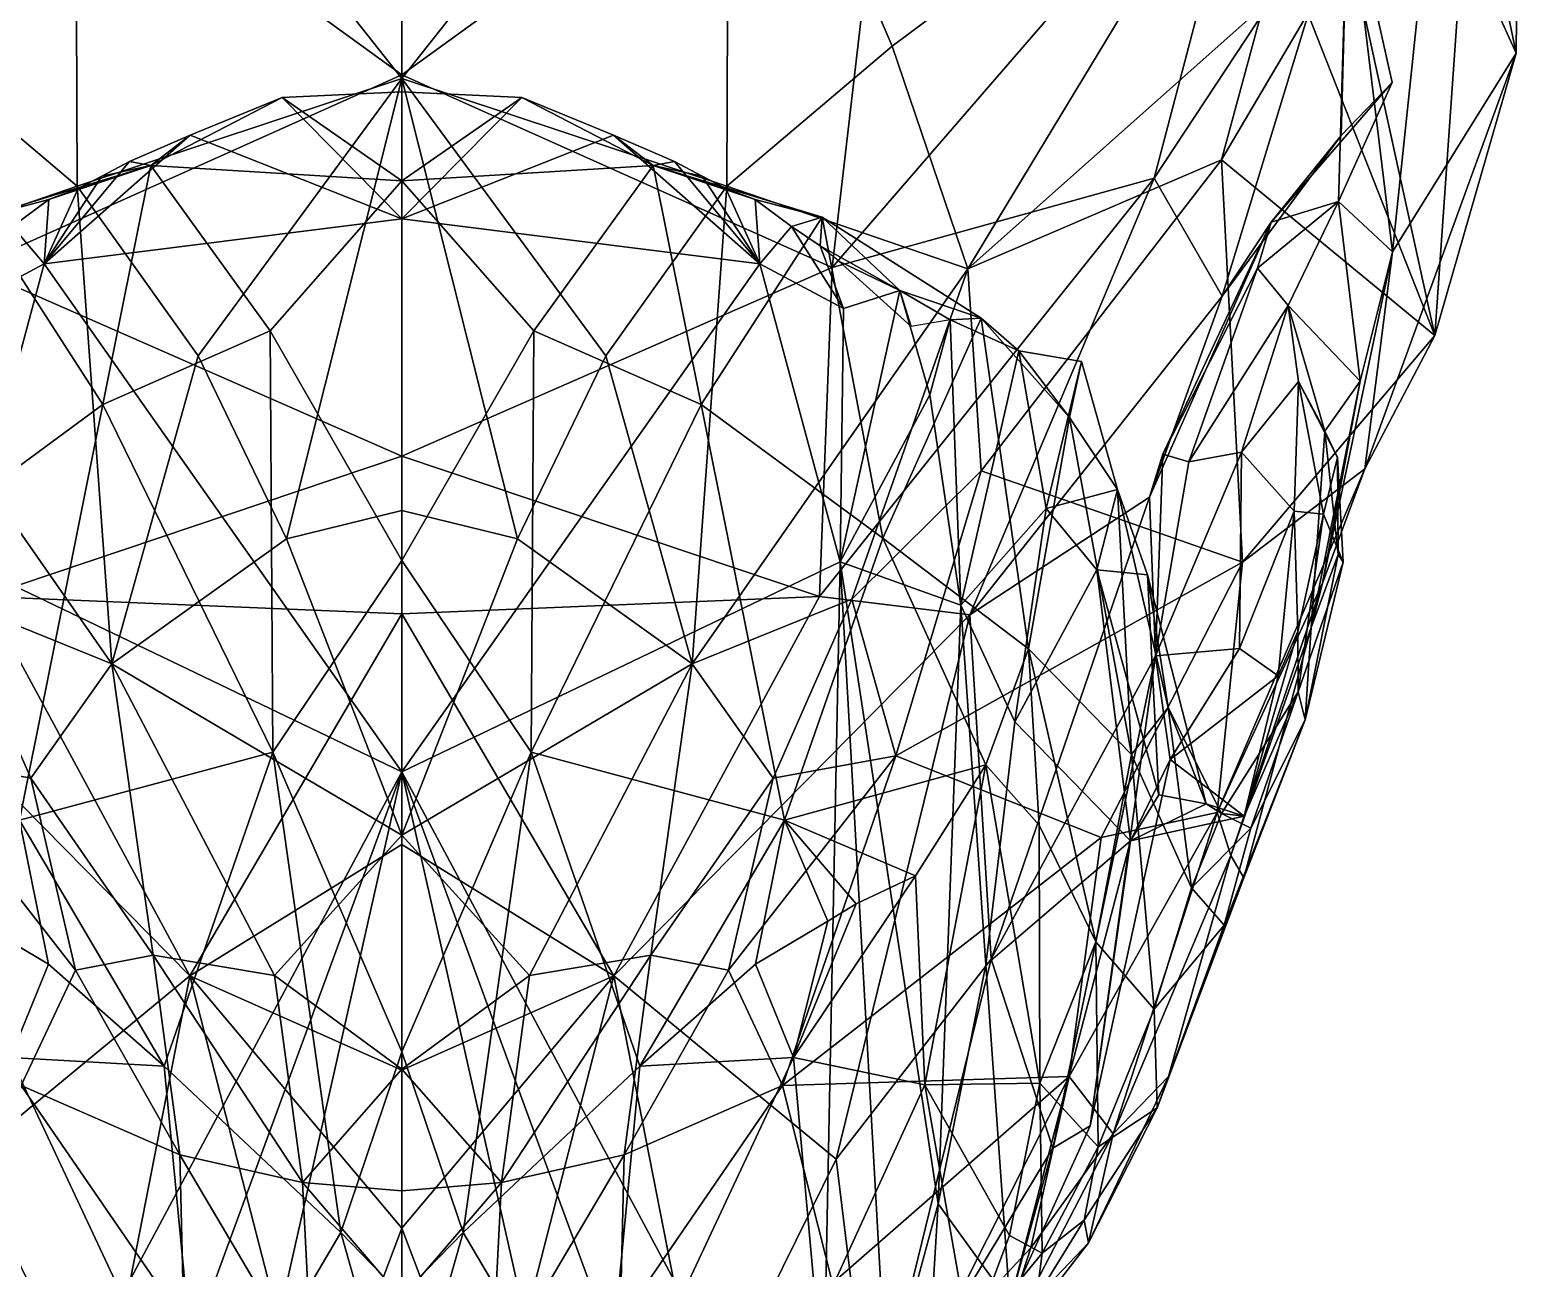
# Model space of a CAD drawing. Extents: x -0.15 to 0.15, y -0.47 to 0.85.
# Drawn here: x -0.0189 to 0.057, y -0.436 to -0.373 of the extents above; entities that cross this region are included whole.
import ezdxf

# ---------------------------------------------------------------- set-up
doc = ezdxf.new("R2010")
doc.units = 0
doc.layers.add('TUNA$LWO', color=1, linetype='CONTINUOUS')

msp = doc.modelspace()

# ---------------------------------------------------------------- linework, layer by layer
at = {"layer": 'TUNA$LWO'}
for points in [[(0, -0.375449, 0.075311), (0, -0.340811, 0.092259), (-0.016628, -0.354415, 0.077575)], [(0, -0.340811, 0.092259), (0, -0.375449, 0.075311), (0.016628, -0.354415, 0.077575)], [(0.053228, -0.357478, -0.040458), (0.056959, -0.346351, -0.039795), (0.056703, -0.374174, -0.010234)], [(0.056959, -0.346351, -0.039795), (0.053984, -0.368198, -0.005741), (0.056703, -0.374174, -0.010234)], [(-0.016628, -0.354415, 0.077575), (-0.044455, -0.359256, 0.043089), (-0.024949, -0.373814, 0.061562)], [(-0.016628, -0.354415, 0.077575), (-0.024949, -0.373814, 0.061562), (-0.016529, -0.380937, 0.064879)], [(0, -0.375449, 0.075311), (-0.016628, -0.354415, 0.077575), (-0.016529, -0.380937, 0.064879)], [(0.016628, -0.354415, 0.077575), (0, -0.375449, 0.075311), (0.016529, -0.380937, 0.064879)], [(0.024949, -0.373814, 0.061562), (0.016628, -0.354415, 0.077575), (0.016529, -0.380937, 0.064879)], [(0.044455, -0.359256, 0.043089), (0.016628, -0.354415, 0.077575), (0.024949, -0.373814, 0.061562)], [(0, -0.375266, -0.081524), (-0.021886, -0.385081, -0.072379), (-0.025143, -0.357048, -0.079413)], [(0, -0.375266, -0.081524), (-0.025143, -0.357048, -0.079413), (0, -0.36249, -0.085646)], [(0.021886, -0.385081, -0.072379), (0, -0.375266, -0.081524), (0.025143, -0.357048, -0.079413)], [(0.025143, -0.357048, -0.079413), (0, -0.375266, -0.081524), (0, -0.36249, -0.085646)], [(0.043714, -0.359838, -0.060673), (0.021886, -0.385081, -0.072379), (0.025143, -0.357048, -0.079413)], [(0.050405, -0.384286, -0.009697), (0.04814, -0.365556, -0.043513), (0.053228, -0.357478, -0.040458)], [(0.053228, -0.357478, -0.040458), (0.056703, -0.374174, -0.010234), (0.050405, -0.384286, -0.009697)], [(0.028802, -0.385146, 0.046405), (0.044455, -0.359256, 0.043089), (0.024949, -0.373814, 0.061562)], [(0.043825, -0.371773, 0.032246), (0.044455, -0.359256, 0.043089), (0.028802, -0.385146, 0.046405)], [(0.021886, -0.385081, -0.072379), (0.043714, -0.359838, -0.060673), (0.038285, -0.380532, -0.062045)], [(0.043714, -0.359838, -0.060673), (0.04814, -0.365556, -0.043513), (0.038285, -0.380532, -0.062045)], [(0.04814, -0.365556, -0.043513), (0.041736, -0.386536, -0.052089), (0.038285, -0.380532, -0.062045)], [(0.047796, -0.378362, -0.045467), (0.041736, -0.386536, -0.052089), (0.04814, -0.365556, -0.043513)], [(0.047655, -0.381717, -0.028423), (0.04814, -0.365556, -0.043513), (0.050405, -0.384286, -0.009697)], [(0.050392, -0.37566, -0.039152), (0.04814, -0.365556, -0.043513), (0.047655, -0.381717, -0.028423)], [(0.050392, -0.37566, -0.039152), (0.047796, -0.378362, -0.045467), (0.04814, -0.365556, -0.043513)], [(0.053984, -0.368198, -0.005741), (0.048286, -0.369026, 0.006013), (0.052564, -0.388542, 0.005312)], [(0.053984, -0.368198, -0.005741), (0.052564, -0.388542, 0.005312), (0.056703, -0.374174, -0.010234)], [(0.046109, -0.372141, 0.018156), (0.052564, -0.388542, 0.005312), (0.048286, -0.369026, 0.006013)], [(0.028802, -0.385146, 0.046405), (0.041704, -0.379595, 0.022173), (0.043825, -0.371773, 0.032246)], [(0.041704, -0.379595, 0.022173), (0.046109, -0.372141, 0.018156), (0.043825, -0.371773, 0.032246)], [(0.046109, -0.372141, 0.018156), (0.041704, -0.379595, 0.022173), (0.052564, -0.388542, 0.005312)], [(-0.028802, -0.385146, 0.046405), (-0.016529, -0.380937, 0.064879), (-0.024949, -0.373814, 0.061562)], [(0.016529, -0.380937, 0.064879), (0.028802, -0.385146, 0.046405), (0.024949, -0.373814, 0.061562)], [(0.056703, -0.374174, -0.010234), (0.048999, -0.395321, 0.001148), (0.050405, -0.384286, -0.009697)], [(0.052564, -0.388542, 0.005312), (0.048999, -0.395321, 0.001148), (0.056703, -0.374174, -0.010234)], [(0, -0.375266, -0.081524), (0, -0.394676, -0.076906), (-0.021886, -0.385081, -0.072379)], [(0, -0.375449, 0.075311), (-0.016529, -0.380937, 0.064879), (-0.010376, -0.389568, 0.066589)], [(0, -0.375449, 0.075311), (-0.010376, -0.389568, 0.066589), (-0.005874, -0.398879, 0.063609)], [(0, -0.375449, 0.075311), (-0.005874, -0.398879, 0.063609), (0, -0.397438, 0.065694)], [(0, -0.394676, -0.076906), (0, -0.375266, -0.081524), (0.021886, -0.385081, -0.072379)], [(0.010376, -0.389568, 0.066589), (0, -0.375449, 0.075311), (0.005874, -0.398879, 0.063609)], [(0.016529, -0.380937, 0.064879), (0, -0.375449, 0.075311), (0.010376, -0.389568, 0.066589)], [(0.005874, -0.398879, 0.063609), (0, -0.375449, 0.075311), (0, -0.397438, 0.065694)], [(0.044241, -0.382768, -0.042275), (0.047796, -0.378362, -0.045467), (0.050392, -0.37566, -0.039152)], [(0.047655, -0.381717, -0.028423), (0.044241, -0.382768, -0.042275), (0.050392, -0.37566, -0.039152)], [(-0.010774, -0.378339, -0.045747), (-0.0061, -0.376415, -0.043972), (-0.012781, -0.379885, -0.039141)], [(-0.0061, -0.376415, -0.043972), (0, -0.380662, -0.033723), (-0.012781, -0.379885, -0.039141)], [(0, -0.382605, -0.04892), (-0.0061, -0.376415, -0.043972), (-0.010774, -0.378339, -0.045747)], [(-0.0061, -0.376415, -0.043972), (0, -0.376135, -0.043907), (0, -0.380662, -0.033723)], [(0, -0.382605, -0.04892), (0, -0.376135, -0.043907), (-0.0061, -0.376415, -0.043972)], [(0, -0.376135, -0.043907), (0.0061, -0.376415, -0.043972), (0, -0.380662, -0.033723)], [(0, -0.376135, -0.043907), (0, -0.382605, -0.04892), (0.0061, -0.376415, -0.043972)], [(0, -0.380662, -0.033723), (0.0061, -0.376415, -0.043972), (0.012781, -0.379885, -0.039141)], [(0.0061, -0.376415, -0.043972), (0, -0.382605, -0.04892), (0.010774, -0.378339, -0.045747)], [(0.0061, -0.376415, -0.043972), (0.010774, -0.378339, -0.045747), (0.012781, -0.379885, -0.039141)], [(0, -0.382605, -0.04892), (-0.010774, -0.378339, -0.045747), (-0.018215, -0.384886, -0.048319)], [(-0.010774, -0.378339, -0.045747), (-0.013864, -0.37968, -0.0454), (-0.018215, -0.384886, -0.048319)], [(-0.013864, -0.37968, -0.0454), (-0.010774, -0.378339, -0.045747), (-0.012781, -0.379885, -0.039141)], [(0.010774, -0.378339, -0.045747), (0, -0.382605, -0.04892), (0.018215, -0.384886, -0.048319)], [(0.010774, -0.378339, -0.045747), (0.013864, -0.37968, -0.0454), (0.012781, -0.379885, -0.039141)], [(0.013864, -0.37968, -0.0454), (0.010774, -0.378339, -0.045747), (0.018215, -0.384886, -0.048319)], [(0.041736, -0.386536, -0.052089), (0.047796, -0.378362, -0.045467), (0.044241, -0.382768, -0.042275)], [(-0.017975, -0.381617, -0.045101), (-0.012781, -0.379885, -0.039141), (-0.021377, -0.382511, -0.038241)], [(-0.012781, -0.379885, -0.039141), (-0.015224, -0.392055, -0.022489), (-0.021377, -0.382511, -0.038241)], [(-0.013864, -0.37968, -0.0454), (-0.015282, -0.380429, -0.045536), (-0.018215, -0.384886, -0.048319)], [(-0.017975, -0.381617, -0.045101), (-0.01648, -0.381053, -0.045665), (-0.012781, -0.379885, -0.039141)], [(-0.01648, -0.381053, -0.045665), (-0.015282, -0.380429, -0.045536), (-0.012781, -0.379885, -0.039141)], [(-0.015282, -0.380429, -0.045536), (-0.013864, -0.37968, -0.0454), (-0.012781, -0.379885, -0.039141)], [(-0.012781, -0.379885, -0.039141), (-0.006706, -0.388306, -0.023373), (-0.015224, -0.392055, -0.022489)], [(0, -0.380662, -0.033723), (-0.006706, -0.388306, -0.023373), (-0.012781, -0.379885, -0.039141)], [(0.006706, -0.388306, -0.023373), (0, -0.380662, -0.033723), (0.012781, -0.379885, -0.039141)], [(0.006706, -0.388306, -0.023373), (0.012781, -0.379885, -0.039141), (0.015224, -0.392055, -0.022489)], [(0.013864, -0.37968, -0.0454), (0.015282, -0.380429, -0.045536), (0.012781, -0.379885, -0.039141)], [(0.012781, -0.379885, -0.039141), (0.017975, -0.381617, -0.045101), (0.021377, -0.382511, -0.038241)], [(0.01648, -0.381053, -0.045665), (0.017975, -0.381617, -0.045101), (0.012781, -0.379885, -0.039141)], [(0.015282, -0.380429, -0.045536), (0.01648, -0.381053, -0.045665), (0.012781, -0.379885, -0.039141)], [(0.015224, -0.392055, -0.022489), (0.012781, -0.379885, -0.039141), (0.021377, -0.382511, -0.038241)], [(0.015282, -0.380429, -0.045536), (0.013864, -0.37968, -0.0454), (0.018215, -0.384886, -0.048319)], [(0.029472, -0.395427, 0.033714), (0.041704, -0.379595, 0.022173), (0.028802, -0.385146, 0.046405)], [(0.029472, -0.395427, 0.033714), (0.042778, -0.400083, 0.014396), (0.041704, -0.379595, 0.022173)], [(0.042778, -0.400083, 0.014396), (0.052564, -0.388542, 0.005312), (0.041704, -0.379595, 0.022173)], [(-0.028802, -0.385146, 0.046405), (-0.014762, -0.405247, 0.055237), (-0.016529, -0.380937, 0.064879)], [(-0.015282, -0.380429, -0.045536), (-0.01648, -0.381053, -0.045665), (-0.018215, -0.384886, -0.048319)], [(-0.016529, -0.380937, 0.064879), (-0.014762, -0.405247, 0.055237), (-0.010376, -0.389568, 0.066589)], [(0, -0.380662, -0.033723), (0, -0.399996, -0.020325), (-0.006706, -0.388306, -0.023373)], [(0, -0.399996, -0.020325), (0, -0.380662, -0.033723), (0.006706, -0.388306, -0.023373)], [(0.014762, -0.405247, 0.055237), (0.016529, -0.380937, 0.064879), (0.010376, -0.389568, 0.066589)], [(0.014762, -0.405247, 0.055237), (0.028802, -0.385146, 0.046405), (0.016529, -0.380937, 0.064879)], [(0.01648, -0.381053, -0.045665), (0.015282, -0.380429, -0.045536), (0.018215, -0.384886, -0.048319)], [(0.021248, -0.401829, -0.069056), (0.021886, -0.385081, -0.072379), (0.038285, -0.380532, -0.062045)], [(0.021248, -0.401829, -0.069056), (0.038285, -0.380532, -0.062045), (0.028892, -0.402754, -0.059151)], [(0.038285, -0.380532, -0.062045), (0.041736, -0.386536, -0.052089), (0.028892, -0.402754, -0.059151)], [(-0.019823, -0.382993, -0.046231), (-0.017975, -0.381617, -0.045101), (-0.021377, -0.382511, -0.038241)], [(-0.017975, -0.381617, -0.045101), (-0.019823, -0.382993, -0.046231), (-0.018215, -0.384886, -0.048319)], [(-0.01648, -0.381053, -0.045665), (-0.017975, -0.381617, -0.045101), (-0.018215, -0.384886, -0.048319)], [(0.017975, -0.381617, -0.045101), (0.01648, -0.381053, -0.045665), (0.018215, -0.384886, -0.048319)], [(0.019823, -0.382993, -0.046231), (0.017975, -0.381617, -0.045101), (0.018215, -0.384886, -0.048319)], [(0.017975, -0.381617, -0.045101), (0.019823, -0.382993, -0.046231), (0.021377, -0.382511, -0.038241)], [(0.043544, -0.385103, -0.035048), (0.044241, -0.382768, -0.042275), (0.047655, -0.381717, -0.028423)], [(0.047655, -0.381717, -0.028423), (0.045102, -0.387017, -0.028402), (0.043544, -0.385103, -0.035048)], [(0.048773, -0.390858, -0.012972), (0.045102, -0.387017, -0.028402), (0.047655, -0.381717, -0.028423)], [(0.050405, -0.384286, -0.009697), (0.048773, -0.390858, -0.012972), (0.047655, -0.381717, -0.028423)], [(-0.021377, -0.382511, -0.038241), (-0.015224, -0.392055, -0.022489), (-0.024471, -0.398845, -0.016802)], [(0.015224, -0.392055, -0.022489), (0.021377, -0.382511, -0.038241), (0.024471, -0.398845, -0.016802)], [(0.021377, -0.382511, -0.038241), (0.019823, -0.382993, -0.046231), (0.021287, -0.383971, -0.046783)], [(0.025333, -0.386248, -0.045229), (0.021377, -0.382511, -0.038241), (0.021287, -0.383971, -0.046783)], [(0.024471, -0.398845, -0.016802), (0.021377, -0.382511, -0.038241), (0.029475, -0.387663, -0.029723)], [(0.029475, -0.387663, -0.029723), (0.021377, -0.382511, -0.038241), (0.025333, -0.386248, -0.045229)], [(-0.018215, -0.384886, -0.048319), (-0.019823, -0.382993, -0.046231), (-0.022466, -0.38717, -0.047355)], [(-0.018215, -0.384886, -0.048319), (0, -0.410749, -0.047376), (0, -0.382605, -0.04892)], [(0, -0.410749, -0.047376), (0.018215, -0.384886, -0.048319), (0, -0.382605, -0.04892)], [(0.019823, -0.382993, -0.046231), (0.018215, -0.384886, -0.048319), (0.022466, -0.38717, -0.047355)], [(0.022466, -0.38717, -0.047355), (0.021287, -0.383971, -0.046783), (0.019823, -0.382993, -0.046231)], [(0.03873, -0.394584, -0.044111), (0.038037, -0.396765, -0.053912), (0.044241, -0.382768, -0.042275)], [(0.044241, -0.382768, -0.042275), (0.038037, -0.396765, -0.053912), (0.041736, -0.386536, -0.052089)], [(0.03873, -0.394584, -0.044111), (0.044241, -0.382768, -0.042275), (0.043544, -0.385103, -0.035048)], [(0.021287, -0.383971, -0.046783), (0.022466, -0.38717, -0.047355), (0.025333, -0.386248, -0.045229)], [(0.022236, -0.38475, -0.046673), (0.021287, -0.383971, -0.046783), (0.025333, -0.386248, -0.045229)], [(0.02592, -0.388083, -0.04733), (0.022236, -0.38475, -0.046673), (0.025333, -0.386248, -0.045229)], [(0.046846, -0.401147, -0.003487), (0.048773, -0.390858, -0.012972), (0.050405, -0.384286, -0.009697)], [(0.048999, -0.395321, 0.001148), (0.046846, -0.401147, -0.003487), (0.050405, -0.384286, -0.009697)], [(-0.028802, -0.385146, 0.046405), (-0.022889, -0.40195, 0.043552), (-0.014762, -0.405247, 0.055237)], [(-0.022295, -0.400057, -0.042152), (-0.018215, -0.384886, -0.048319), (-0.022466, -0.38717, -0.047355)], [(-0.018215, -0.384886, -0.048319), (-0.022295, -0.400057, -0.042152), (0, -0.410749, -0.047376)], [(0, -0.394676, -0.076906), (-0.021248, -0.401829, -0.069056), (-0.021886, -0.385081, -0.072379)], [(0.022295, -0.400057, -0.042152), (0.018215, -0.384886, -0.048319), (0, -0.410749, -0.047376)], [(0.021248, -0.401829, -0.069056), (0, -0.394676, -0.076906), (0.021886, -0.385081, -0.072379)], [(0.022889, -0.40195, 0.043552), (0.028802, -0.385146, 0.046405), (0.014762, -0.405247, 0.055237)], [(0.018215, -0.384886, -0.048319), (0.022295, -0.400057, -0.042152), (0.022466, -0.38717, -0.047355)], [(0.028802, -0.385146, 0.046405), (0.022889, -0.40195, 0.043552), (0.029472, -0.395427, 0.033714)], [(0.03873, -0.394584, -0.044111), (0.043544, -0.385103, -0.035048), (0.040054, -0.394963, -0.038769)], [(0.043544, -0.385103, -0.035048), (0.045102, -0.387017, -0.028402), (0.040054, -0.394963, -0.038769)], [(0.025333, -0.386248, -0.045229), (0.022466, -0.38717, -0.047355), (0.022295, -0.400057, -0.042152)], [(0.026859, -0.391552, -0.04153), (0.025333, -0.386248, -0.045229), (0.022295, -0.400057, -0.042152)], [(0.026859, -0.391552, -0.04153), (0.027898, -0.387735, -0.042088), (0.025333, -0.386248, -0.045229)], [(0.025333, -0.386248, -0.045229), (0.027898, -0.387735, -0.042088), (0.02592, -0.388083, -0.04733)], [(0.025333, -0.386248, -0.045229), (0.027898, -0.387735, -0.042088), (0.029475, -0.387663, -0.029723)], [(0.041736, -0.386536, -0.052089), (0.038037, -0.396765, -0.053912), (0.028892, -0.402754, -0.059151)], [(0.040054, -0.394963, -0.038769), (0.045102, -0.387017, -0.028402), (0.042725, -0.394479, -0.036689)], [(0.042725, -0.394479, -0.036689), (0.045102, -0.387017, -0.028402), (0.045619, -0.390875, -0.03179)], [(0.046974, -0.393408, -0.020937), (0.045102, -0.387017, -0.028402), (0.048773, -0.390858, -0.012972)], [(0.045619, -0.390875, -0.03179), (0.045102, -0.387017, -0.028402), (0.046974, -0.393408, -0.020937)], [(0.029475, -0.387663, -0.029723), (0.031885, -0.404487, -0.012223), (0.024471, -0.398845, -0.016802)], [(0.027898, -0.387735, -0.042088), (0.026859, -0.391552, -0.04153), (0.028444, -0.402271, -0.035239)], [(0.029475, -0.387663, -0.029723), (0.027898, -0.387735, -0.042088), (0.031387, -0.389326, -0.033248)], [(0.031387, -0.389326, -0.033248), (0.027898, -0.387735, -0.042088), (0.028444, -0.402271, -0.035239)], [(0.03397, -0.392718, -0.02527), (0.031885, -0.404487, -0.012223), (0.029475, -0.387663, -0.029723)], [(0.03397, -0.392718, -0.02527), (0.029475, -0.387663, -0.029723), (0.031387, -0.389326, -0.033248)], [(-0.00657, -0.40974, -0.003729), (-0.015224, -0.392055, -0.022489), (-0.006706, -0.388306, -0.023373)], [(0, -0.399996, -0.020325), (-0.00657, -0.40974, -0.003729), (-0.006706, -0.388306, -0.023373)], [(0.00657, -0.40974, -0.003729), (0, -0.399996, -0.020325), (0.006706, -0.388306, -0.023373)], [(0.015224, -0.392055, -0.022489), (0.00657, -0.40974, -0.003729), (0.006706, -0.388306, -0.023373)], [(0.042778, -0.400083, 0.014396), (0.048999, -0.395321, 0.001148), (0.052564, -0.388542, 0.005312)], [(0.032779, -0.397341, -0.032582), (0.031387, -0.389326, -0.033248), (0.028444, -0.402271, -0.035239)], [(0.034589, -0.389867, -0.031093), (0.031387, -0.389326, -0.033248), (0.032779, -0.397341, -0.032582)], [(0.031387, -0.389326, -0.033248), (0.034589, -0.389867, -0.031093), (0.03397, -0.392718, -0.02527)], [(-0.014762, -0.405247, 0.055237), (-0.005874, -0.398879, 0.063609), (-0.010376, -0.389568, 0.066589)], [(0.005874, -0.398879, 0.063609), (0.014762, -0.405247, 0.055237), (0.010376, -0.389568, 0.066589)], [(0.034589, -0.389867, -0.031093), (0.032779, -0.397341, -0.032582), (0.036416, -0.396375, -0.029166)], [(0.034589, -0.389867, -0.031093), (0.036416, -0.396375, -0.029166), (0.03397, -0.392718, -0.02527)], [(0.048773, -0.390858, -0.012972), (0.046273, -0.403395, -0.012582), (0.046974, -0.393408, -0.020937)], [(0.046273, -0.403395, -0.012582), (0.048773, -0.390858, -0.012972), (0.046846, -0.401147, -0.003487)], [(0.022295, -0.400057, -0.042152), (0.028444, -0.402271, -0.035239), (0.026859, -0.391552, -0.04153)], [(0.045407, -0.397474, -0.036962), (0.042725, -0.394479, -0.036689), (0.045619, -0.390875, -0.03179)], [(0.045407, -0.397474, -0.036962), (0.045619, -0.390875, -0.03179), (0.046903, -0.397634, -0.03257)], [(0.047615, -0.394746, -0.027245), (0.045619, -0.390875, -0.03179), (0.046974, -0.393408, -0.020937)], [(0.046903, -0.397634, -0.03257), (0.045619, -0.390875, -0.03179), (0.047615, -0.394746, -0.027245)], [(-0.024471, -0.398845, -0.016802), (-0.015224, -0.392055, -0.022489), (-0.019464, -0.413206, 0.000016)], [(-0.00657, -0.40974, -0.003729), (-0.019464, -0.413206, 0.000016), (-0.015224, -0.392055, -0.022489)], [(0.019464, -0.413206, 0.000016), (0.00657, -0.40974, -0.003729), (0.015224, -0.392055, -0.022489)], [(0.015224, -0.392055, -0.022489), (0.024471, -0.398845, -0.016802), (0.019464, -0.413206, 0.000016)], [(0.031885, -0.404487, -0.012223), (0.03397, -0.392718, -0.02527), (0.037136, -0.409863, -0.019416)], [(0.03397, -0.392718, -0.02527), (0.036416, -0.396375, -0.029166), (0.037136, -0.409863, -0.019416)], [(0.046974, -0.393408, -0.020937), (0.046273, -0.403395, -0.012582), (0.047645, -0.39968, -0.020735)], [(0.047615, -0.394746, -0.027245), (0.046974, -0.393408, -0.020937), (0.047645, -0.39968, -0.020735)], [(0.03873, -0.394584, -0.044111), (0.038348, -0.404835, -0.045271), (0.038037, -0.396765, -0.053912)], [(0.042725, -0.394479, -0.036689), (0.042627, -0.404468, -0.040418), (0.038348, -0.404835, -0.045271)], [(0.042725, -0.394479, -0.036689), (0.038348, -0.404835, -0.045271), (0.040054, -0.394963, -0.038769)], [(0.040054, -0.394963, -0.038769), (0.038348, -0.404835, -0.045271), (0.03873, -0.394584, -0.044111)], [(0.045407, -0.397474, -0.036962), (0.042627, -0.404468, -0.040418), (0.042725, -0.394479, -0.036689)], [(0, -0.394676, -0.076906), (0, -0.402713, -0.074876), (-0.021248, -0.401829, -0.069056)], [(0, -0.402713, -0.074876), (0, -0.394676, -0.076906), (0.021248, -0.401829, -0.069056)], [(0.048999, -0.395321, 0.001148), (0.042778, -0.400083, 0.014396), (0.04148, -0.41282, 0.007912)], [(0.048999, -0.395321, 0.001148), (0.04148, -0.41282, 0.007912), (0.046846, -0.401147, -0.003487)], [(0.047615, -0.394746, -0.027245), (0.047896, -0.400077, -0.027357), (0.046903, -0.397634, -0.03257)], [(0.047645, -0.39968, -0.020735), (0.047896, -0.400077, -0.027357), (0.047615, -0.394746, -0.027245)], [(0.022889, -0.40195, 0.043552), (0.025128, -0.40994, 0.032694), (0.029472, -0.395427, 0.033714)], [(0.042778, -0.400083, 0.014396), (0.029472, -0.395427, 0.033714), (0.025128, -0.40994, 0.032694)], [(0.038037, -0.396765, -0.053912), (0.02999, -0.420276, -0.046313), (0.028892, -0.402754, -0.059151)], [(0.038348, -0.404835, -0.045271), (0.02999, -0.420276, -0.046313), (0.038037, -0.396765, -0.053912)], [(0.032779, -0.397341, -0.032582), (0.035371, -0.400466, -0.031808), (0.036416, -0.396375, -0.029166)], [(0.035371, -0.400466, -0.031808), (0.037949, -0.400727, -0.030922), (0.036416, -0.396375, -0.029166)], [(0.036416, -0.396375, -0.029166), (0.039002, -0.407469, -0.026766), (0.037136, -0.409863, -0.019416)], [(0.037949, -0.400727, -0.030922), (0.039002, -0.407469, -0.026766), (0.036416, -0.396375, -0.029166)], [(-0.005874, -0.398879, 0.063609), (0, -0.413972, 0.056458), (0, -0.397438, 0.065694)], [(0, -0.413972, 0.056458), (0.005874, -0.398879, 0.063609), (0, -0.397438, 0.065694)], [(0.031193, -0.408204, -0.031472), (0.032779, -0.397341, -0.032582), (0.028444, -0.402271, -0.035239)], [(0.032779, -0.397341, -0.032582), (0.031193, -0.408204, -0.031472), (0.035371, -0.400466, -0.031808)], [(0.044591, -0.405856, -0.03716), (0.042627, -0.404468, -0.040418), (0.045407, -0.397474, -0.036962)], [(0.044591, -0.405856, -0.03716), (0.045407, -0.397474, -0.036962), (0.045589, -0.403599, -0.034697)], [(0.045589, -0.403599, -0.034697), (0.045407, -0.397474, -0.036962), (0.046903, -0.397634, -0.03257)], [(0.045615, -0.406673, -0.029753), (0.045589, -0.403599, -0.034697), (0.046903, -0.397634, -0.03257)], [(0.046903, -0.397634, -0.03257), (0.047896, -0.400077, -0.027357), (0.045615, -0.406673, -0.029753)], [(-0.014762, -0.405247, 0.055237), (0, -0.413972, 0.056458), (-0.005874, -0.398879, 0.063609)], [(0, -0.413972, 0.056458), (0.014762, -0.405247, 0.055237), (0.005874, -0.398879, 0.063609)], [(0.024471, -0.398845, -0.016802), (0.029712, -0.410385, -0.000207), (0.019464, -0.413206, 0.000016)], [(0.024471, -0.398845, -0.016802), (0.031885, -0.404487, -0.012223), (0.029712, -0.410385, -0.000207)], [(0.045968, -0.408093, -0.021059), (0.047896, -0.400077, -0.027357), (0.047645, -0.39968, -0.020735)], [(0.047645, -0.39968, -0.020735), (0.046273, -0.403395, -0.012582), (0.045968, -0.408093, -0.021059)], [(-0.022295, -0.400057, -0.042152), (-0.021308, -0.450546, -0.02667), (0, -0.410749, -0.047376)], [(-0.00657, -0.40974, -0.003729), (0, -0.399996, -0.020325), (0, -0.425006, -0.0053)], [(0, -0.399996, -0.020325), (0.00657, -0.40974, -0.003729), (0, -0.425006, -0.0053)], [(0.021308, -0.450546, -0.02667), (0.022295, -0.400057, -0.042152), (0, -0.410749, -0.047376)], [(0.024679, -0.442371, -0.026696), (0.022295, -0.400057, -0.042152), (0.021308, -0.450546, -0.02667)], [(0.028444, -0.402271, -0.035239), (0.022295, -0.400057, -0.042152), (0.027296, -0.432737, -0.027105)], [(0.027296, -0.432737, -0.027105), (0.022295, -0.400057, -0.042152), (0.024679, -0.442371, -0.026696)], [(0.035584, -0.414095, 0.018492), (0.042778, -0.400083, 0.014396), (0.025128, -0.40994, 0.032694)], [(0.035371, -0.400466, -0.031808), (0.031193, -0.408204, -0.031472), (0.037071, -0.414254, -0.033578)], [(0.038512, -0.411917, -0.032069), (0.037949, -0.400727, -0.030922), (0.035371, -0.400466, -0.031808)], [(0.038512, -0.411917, -0.032069), (0.035371, -0.400466, -0.031808), (0.037071, -0.414254, -0.033578)], [(0.04148, -0.41282, 0.007912), (0.042778, -0.400083, 0.014396), (0.035584, -0.414095, 0.018492)], [(0.039002, -0.407469, -0.026766), (0.037949, -0.400727, -0.030922), (0.040924, -0.412371, -0.03116)], [(0.040924, -0.412371, -0.03116), (0.037949, -0.400727, -0.030922), (0.038512, -0.411917, -0.032069)], [(0.045615, -0.406673, -0.029753), (0.047896, -0.400077, -0.027357), (0.045968, -0.408093, -0.021059)], [(0.046846, -0.401147, -0.003487), (0.04148, -0.41282, 0.007912), (0.042191, -0.415013, -0.004131)], [(0.042191, -0.415013, -0.004131), (0.046273, -0.403395, -0.012582), (0.046846, -0.401147, -0.003487)], [(-0.010789, -0.421124, -0.06571), (-0.028892, -0.402754, -0.059151), (-0.021248, -0.401829, -0.069056)], [(-0.01889, -0.411078, 0.043122), (-0.022889, -0.40195, 0.043552), (-0.025128, -0.40994, 0.032694)], [(-0.022889, -0.40195, 0.043552), (-0.01889, -0.411078, 0.043122), (-0.014762, -0.405247, 0.055237)], [(0, -0.402713, -0.074876), (-0.010789, -0.421124, -0.06571), (-0.021248, -0.401829, -0.069056)], [(0.010789, -0.421124, -0.06571), (0, -0.402713, -0.074876), (0.021248, -0.401829, -0.069056)], [(0.028892, -0.402754, -0.059151), (0.010789, -0.421124, -0.06571), (0.021248, -0.401829, -0.069056)], [(0.01889, -0.411078, 0.043122), (0.022889, -0.40195, 0.043552), (0.014762, -0.405247, 0.055237)], [(0.022889, -0.40195, 0.043552), (0.01889, -0.411078, 0.043122), (0.025128, -0.40994, 0.032694)], [(-0.022106, -0.43047, -0.049392), (-0.028892, -0.402754, -0.059151), (-0.010789, -0.421124, -0.06571)], [(0, -0.402713, -0.074876), (0, -0.414446, -0.070854), (-0.010789, -0.421124, -0.06571)], [(0, -0.414446, -0.070854), (0, -0.402713, -0.074876), (0.010789, -0.421124, -0.06571)], [(0.028892, -0.402754, -0.059151), (0.022106, -0.43047, -0.049392), (0.010789, -0.421124, -0.06571)], [(0.02999, -0.420276, -0.046313), (0.022106, -0.43047, -0.049392), (0.028892, -0.402754, -0.059151)], [(0.027296, -0.432737, -0.027105), (0.029715, -0.420569, -0.028403), (0.028444, -0.402271, -0.035239)], [(0.028444, -0.402271, -0.035239), (0.029715, -0.420569, -0.028403), (0.031193, -0.408204, -0.031472)], [(0.042852, -0.416146, -0.014172), (0.046273, -0.403395, -0.012582), (0.042191, -0.415013, -0.004131)], [(0.045968, -0.408093, -0.021059), (0.046273, -0.403395, -0.012582), (0.042852, -0.416146, -0.014172)], [(0.045615, -0.406673, -0.029753), (0.042869, -0.412999, -0.033375), (0.045589, -0.403599, -0.034697)], [(0.045589, -0.403599, -0.034697), (0.042869, -0.412999, -0.033375), (0.044591, -0.405856, -0.03716)], [(0.029712, -0.410385, -0.000207), (0.031885, -0.404487, -0.012223), (0.032426, -0.413466, -0.005907)], [(0.032426, -0.413466, -0.005907), (0.031885, -0.404487, -0.012223), (0.035308, -0.419408, -0.01297)], [(0.035308, -0.419408, -0.01297), (0.031885, -0.404487, -0.012223), (0.037136, -0.409863, -0.019416)], [(0.038348, -0.404835, -0.045271), (0.042627, -0.404468, -0.040418), (0.039099, -0.410113, -0.03765)], [(0.039099, -0.410113, -0.03765), (0.042627, -0.404468, -0.040418), (0.044591, -0.405856, -0.03716)], [(-0.01266, -0.420071, 0.044571), (-0.014762, -0.405247, 0.055237), (-0.01889, -0.411078, 0.043122)], [(-0.014762, -0.405247, 0.055237), (-0.006485, -0.421113, 0.05084), (0, -0.413972, 0.056458)], [(-0.014762, -0.405247, 0.055237), (-0.01266, -0.420071, 0.044571), (-0.006485, -0.421113, 0.05084)], [(0.006485, -0.421113, 0.05084), (0.014762, -0.405247, 0.055237), (0, -0.413972, 0.056458)], [(0.01266, -0.420071, 0.044571), (0.014762, -0.405247, 0.055237), (0.006485, -0.421113, 0.05084)], [(0.014762, -0.405247, 0.055237), (0.01266, -0.420071, 0.044571), (0.01889, -0.411078, 0.043122)], [(0.038348, -0.404835, -0.045271), (0.033128, -0.429897, -0.038652), (0.02999, -0.420276, -0.046313)], [(0.033128, -0.429897, -0.038652), (0.038348, -0.404835, -0.045271), (0.035031, -0.428774, -0.034107)], [(0.039099, -0.410113, -0.03765), (0.035031, -0.428774, -0.034107), (0.038348, -0.404835, -0.045271)], [(0.044591, -0.405856, -0.03716), (0.042869, -0.412999, -0.033375), (0.039099, -0.410113, -0.03765)], [(0.041709, -0.412863, -0.028281), (0.042869, -0.412999, -0.033375), (0.045615, -0.406673, -0.029753)], [(0.043205, -0.413609, -0.024807), (0.041709, -0.412863, -0.028281), (0.045615, -0.406673, -0.029753)], [(0.043205, -0.413609, -0.024807), (0.045615, -0.406673, -0.029753), (0.045968, -0.408093, -0.021059)], [(0.039002, -0.407469, -0.026766), (0.040184, -0.416658, -0.022936), (0.037136, -0.409863, -0.019416)], [(0.041709, -0.412863, -0.028281), (0.040184, -0.416658, -0.022936), (0.039002, -0.407469, -0.026766)], [(0.040924, -0.412371, -0.03116), (0.041709, -0.412863, -0.028281), (0.039002, -0.407469, -0.026766)], [(0.031193, -0.408204, -0.031472), (0.029715, -0.420569, -0.028403), (0.037071, -0.414254, -0.033578)], [(0.041837, -0.418555, -0.020546), (0.043205, -0.413609, -0.024807), (0.045968, -0.408093, -0.021059)], [(0.042852, -0.416146, -0.014172), (0.041837, -0.418555, -0.020546), (0.045968, -0.408093, -0.021059)], [(-0.00657, -0.40974, -0.003729), (-0.012108, -0.425733, 0.005236), (-0.019464, -0.413206, 0.000016)], [(-0.012108, -0.425733, 0.005236), (-0.00657, -0.40974, -0.003729), (-0.003114, -0.434188, 0.003865)], [(-0.003114, -0.434188, 0.003865), (-0.00657, -0.40974, -0.003729), (0, -0.425006, -0.0053)], [(0.00657, -0.40974, -0.003729), (0.003114, -0.434188, 0.003865), (0, -0.425006, -0.0053)], [(0.00657, -0.40974, -0.003729), (0.012108, -0.425733, 0.005236), (0.003114, -0.434188, 0.003865)], [(0.012108, -0.425733, 0.005236), (0.00657, -0.40974, -0.003729), (0.019464, -0.413206, 0.000016)], [(-0.01889, -0.411078, 0.043122), (-0.025128, -0.40994, 0.032694), (-0.016622, -0.420851, 0.036475)], [(-0.019374, -0.42672, 0.028889), (-0.016622, -0.420851, 0.036475), (-0.025128, -0.40994, 0.032694)], [(0.025128, -0.40994, 0.032694), (0.01889, -0.411078, 0.043122), (0.016622, -0.420851, 0.036475)], [(0.016622, -0.420851, 0.036475), (0.019374, -0.42672, 0.028889), (0.025128, -0.40994, 0.032694)], [(0.019374, -0.42672, 0.028889), (0.035584, -0.414095, 0.018492), (0.025128, -0.40994, 0.032694)], [(0.029712, -0.410385, -0.000207), (0.026127, -0.416037, 0.006506), (0.019464, -0.413206, 0.000016)], [(0.026618, -0.426675, 0.002706), (0.026127, -0.416037, 0.006506), (0.029712, -0.410385, -0.000207)], [(0.026618, -0.426675, 0.002706), (0.029712, -0.410385, -0.000207), (0.032469, -0.426594, -0.006791)], [(0.032469, -0.426594, -0.006791), (0.029712, -0.410385, -0.000207), (0.032426, -0.413466, -0.005907)], [(0.035031, -0.428774, -0.034107), (0.039099, -0.410113, -0.03765), (0.037071, -0.414254, -0.033578)], [(0.037136, -0.409863, -0.019416), (0.038288, -0.422831, -0.018248), (0.035308, -0.419408, -0.01297)], [(0.039099, -0.410113, -0.03765), (0.042869, -0.412999, -0.033375), (0.037071, -0.414254, -0.033578)], [(0.037136, -0.409863, -0.019416), (0.040184, -0.416658, -0.022936), (0.038288, -0.422831, -0.018248)], [(-0.021308, -0.450546, -0.02667), (-0.017085, -0.457253, -0.02717), (0, -0.410749, -0.047376)], [(-0.016622, -0.420851, 0.036475), (-0.01266, -0.420071, 0.044571), (-0.01889, -0.411078, 0.043122)], [(-0.017085, -0.457253, -0.02717), (-0.011599, -0.462216, -0.027454), (0, -0.410749, -0.047376)], [(-0.011599, -0.462216, -0.027454), (0, -0.446834, -0.0358), (0, -0.410749, -0.047376)], [(0, -0.446834, -0.0358), (0.011599, -0.462216, -0.027454), (0, -0.410749, -0.047376)], [(0.017085, -0.457253, -0.02717), (0.021308, -0.450546, -0.02667), (0, -0.410749, -0.047376)], [(0.011599, -0.462216, -0.027454), (0.017085, -0.457253, -0.02717), (0, -0.410749, -0.047376)], [(0.01266, -0.420071, 0.044571), (0.016622, -0.420851, 0.036475), (0.01889, -0.411078, 0.043122)], [(0.040924, -0.412371, -0.03116), (0.038512, -0.411917, -0.032069), (0.037071, -0.414254, -0.033578)], [(0.035584, -0.414095, 0.018492), (0.033962, -0.426254, 0.017512), (0.04148, -0.41282, 0.007912)], [(0.033962, -0.426254, 0.017512), (0.036189, -0.429167, 0.00111), (0.04148, -0.41282, 0.007912)], [(0.04148, -0.41282, 0.007912), (0.036189, -0.429167, 0.00111), (0.042191, -0.415013, -0.004131)], [(0.037071, -0.414254, -0.033578), (0.042869, -0.412999, -0.033375), (0.040924, -0.412371, -0.03116)], [(0.040184, -0.416658, -0.022936), (0.041709, -0.412863, -0.028281), (0.043205, -0.413609, -0.024807)], [(0.040924, -0.412371, -0.03116), (0.042869, -0.412999, -0.033375), (0.041709, -0.412863, -0.028281)], [(-0.02168, -0.418351, 0.007782), (-0.019464, -0.413206, 0.000016), (-0.017994, -0.420533, 0.006473)], [(-0.012108, -0.425733, 0.005236), (-0.017994, -0.420533, 0.006473), (-0.019464, -0.413206, 0.000016)], [(0.017994, -0.420533, 0.006473), (0.012108, -0.425733, 0.005236), (0.019464, -0.413206, 0.000016)], [(0.019464, -0.413206, 0.000016), (0.02168, -0.418351, 0.007782), (0.017994, -0.420533, 0.006473)], [(0.019464, -0.413206, 0.000016), (0.026127, -0.416037, 0.006506), (0.023109, -0.417468, 0.007434)], [(0.02168, -0.418351, 0.007782), (0.019464, -0.413206, 0.000016), (0.023109, -0.417468, 0.007434)], [(0.032469, -0.426594, -0.006791), (0.032426, -0.413466, -0.005907), (0.035308, -0.419408, -0.01297)], [(0.041837, -0.418555, -0.020546), (0.040184, -0.416658, -0.022936), (0.043205, -0.413609, -0.024807)], [(0, -0.413972, 0.056458), (-0.006485, -0.421113, 0.05084), (0, -0.425883, 0.049214)], [(0.006485, -0.421113, 0.05084), (0, -0.413972, 0.056458), (0, -0.425883, 0.049214)], [(0.035584, -0.414095, 0.018492), (0.019374, -0.42672, 0.028889), (0.033962, -0.426254, 0.017512)], [(0.037071, -0.414254, -0.033578), (0.029715, -0.420569, -0.028403), (0.030937, -0.437779, -0.03143)], [(0.030937, -0.437779, -0.03143), (0.035031, -0.428774, -0.034107), (0.037071, -0.414254, -0.033578)], [(0, -0.414446, -0.070854), (0, -0.425925, -0.065995), (-0.010789, -0.421124, -0.06571)], [(0, -0.425925, -0.065995), (0, -0.414446, -0.070854), (0.010789, -0.421124, -0.06571)], [(0.042191, -0.415013, -0.004131), (0.036189, -0.429167, 0.00111), (0.039007, -0.426251, -0.009058)], [(0.039007, -0.426251, -0.009058), (0.042852, -0.416146, -0.014172), (0.042191, -0.415013, -0.004131)], [(0.019924, -0.42529, 0.00744), (0.026127, -0.416037, 0.006506), (0.026618, -0.426675, 0.002706)], [(0.023109, -0.417468, 0.007434), (0.026127, -0.416037, 0.006506), (0.019924, -0.42529, 0.00744)], [(0.038288, -0.422831, -0.018248), (0.040184, -0.416658, -0.022936), (0.041837, -0.418555, -0.020546)], [(0.038437, -0.427857, -0.015049), (0.041837, -0.418555, -0.020546), (0.042852, -0.416146, -0.014172)], [(0.038437, -0.427857, -0.015049), (0.042852, -0.416146, -0.014172), (0.039007, -0.426251, -0.009058)], [(0.02168, -0.418351, 0.007782), (0.023109, -0.417468, 0.007434), (0.019924, -0.42529, 0.00744)], [(-0.02168, -0.418351, 0.007782), (-0.017994, -0.420533, 0.006473), (-0.019924, -0.42529, 0.00744)], [(0.017994, -0.420533, 0.006473), (0.02168, -0.418351, 0.007782), (0.019924, -0.42529, 0.00744)], [(0.038437, -0.427857, -0.015049), (0.038288, -0.422831, -0.018248), (0.041837, -0.418555, -0.020546)], [(0.035308, -0.419408, -0.01297), (0.035435, -0.429832, -0.013179), (0.032469, -0.426594, -0.006791)], [(0.038288, -0.422831, -0.018248), (0.035435, -0.429832, -0.013179), (0.035308, -0.419408, -0.01297)], [(-0.011312, -0.430239, 0.03641), (-0.01266, -0.420071, 0.044571), (-0.016622, -0.420851, 0.036475)], [(-0.01266, -0.420071, 0.044571), (-0.005061, -0.43165, 0.044537), (-0.006485, -0.421113, 0.05084)], [(-0.01266, -0.420071, 0.044571), (-0.011312, -0.430239, 0.03641), (-0.005061, -0.43165, 0.044537)], [(0.005061, -0.43165, 0.044537), (0.01266, -0.420071, 0.044571), (0.006485, -0.421113, 0.05084)], [(0.011312, -0.430239, 0.03641), (0.01266, -0.420071, 0.044571), (0.005061, -0.43165, 0.044537)], [(0.01266, -0.420071, 0.044571), (0.011312, -0.430239, 0.03641), (0.016622, -0.420851, 0.036475)], [(0.023894, -0.445181, -0.03911), (0.022106, -0.43047, -0.049392), (0.02999, -0.420276, -0.046313)], [(0.02999, -0.420276, -0.046313), (0.033128, -0.429897, -0.038652), (0.023894, -0.445181, -0.03911)], [(-0.015306, -0.4442, -0.049896), (-0.022106, -0.43047, -0.049392), (-0.010789, -0.421124, -0.06571)], [(-0.017994, -0.420533, 0.006473), (-0.012108, -0.425733, 0.005236), (-0.019924, -0.42529, 0.00744)], [(-0.016622, -0.420851, 0.036475), (-0.019374, -0.42672, 0.028889), (-0.011312, -0.430239, 0.03641)], [(-0.004452, -0.445751, -0.05468), (-0.015306, -0.4442, -0.049896), (-0.010789, -0.421124, -0.06571)], [(0, -0.433973, -0.062754), (-0.010789, -0.421124, -0.06571), (0, -0.425925, -0.065995)], [(0, -0.433973, -0.062754), (-0.004452, -0.445751, -0.05468), (-0.010789, -0.421124, -0.06571)], [(-0.005061, -0.43165, 0.044537), (0, -0.425883, 0.049214), (-0.006485, -0.421113, 0.05084)], [(0, -0.425883, 0.049214), (0.005061, -0.43165, 0.044537), (0.006485, -0.421113, 0.05084)], [(0.010789, -0.421124, -0.06571), (0, -0.433973, -0.062754), (0, -0.425925, -0.065995)], [(0.004452, -0.445751, -0.05468), (0, -0.433973, -0.062754), (0.010789, -0.421124, -0.06571)], [(0.015306, -0.4442, -0.049896), (0.004452, -0.445751, -0.05468), (0.010789, -0.421124, -0.06571)], [(0.022106, -0.43047, -0.049392), (0.015306, -0.4442, -0.049896), (0.010789, -0.421124, -0.06571)], [(0.019374, -0.42672, 0.028889), (0.016622, -0.420851, 0.036475), (0.011312, -0.430239, 0.03641)], [(0.012108, -0.425733, 0.005236), (0.017994, -0.420533, 0.006473), (0.019924, -0.42529, 0.00744)], [(0.029715, -0.420569, -0.028403), (0.027296, -0.432737, -0.027105), (0.030937, -0.437779, -0.03143)], [(0.035435, -0.429832, -0.013179), (0.038288, -0.422831, -0.018248), (0.038437, -0.427857, -0.015049)], [(0, -0.437408, 0.004521), (-0.003114, -0.434188, 0.003865), (0, -0.425006, -0.0053)], [(0.003114, -0.434188, 0.003865), (0, -0.437408, 0.004521), (0, -0.425006, -0.0053)], [(-0.01015, -0.446144, 0.00979), (-0.021125, -0.438654, 0.004426), (-0.019924, -0.42529, 0.00744)], [(-0.01015, -0.446144, 0.00979), (-0.019924, -0.42529, 0.00744), (-0.012108, -0.425733, 0.005236)], [(-0.01015, -0.446144, 0.00979), (-0.012108, -0.425733, 0.005236), (-0.003114, -0.434188, 0.003865)], [(0.012108, -0.425733, 0.005236), (0.01015, -0.446144, 0.00979), (0.003114, -0.434188, 0.003865)], [(0.019924, -0.42529, 0.00744), (0.01015, -0.446144, 0.00979), (0.012108, -0.425733, 0.005236)], [(0.021125, -0.438654, 0.004426), (0.01015, -0.446144, 0.00979), (0.019924, -0.42529, 0.00744)], [(0.021125, -0.438654, 0.004426), (0.019924, -0.42529, 0.00744), (0.026618, -0.426675, 0.002706)], [(-0.005061, -0.43165, 0.044537), (0, -0.432071, 0.045355), (0, -0.425883, 0.049214)], [(0, -0.432071, 0.045355), (0.005061, -0.43165, 0.044537), (0, -0.425883, 0.049214)], [(0.019374, -0.42672, 0.028889), (0.02191, -0.436781, 0.022727), (0.033962, -0.426254, 0.017512)], [(0.033962, -0.426254, 0.017512), (0.02191, -0.436781, 0.022727), (0.026687, -0.440662, 0.008155)], [(0.026687, -0.440662, 0.008155), (0.032012, -0.434982, 0.006587), (0.033962, -0.426254, 0.017512)], [(0.032012, -0.434982, 0.006587), (0.036189, -0.429167, 0.00111), (0.033962, -0.426254, 0.017512)], [(0.039007, -0.426251, -0.009058), (0.034948, -0.434729, -0.007995), (0.038437, -0.427857, -0.015049)], [(0.036189, -0.429167, 0.00111), (0.034948, -0.434729, -0.007995), (0.039007, -0.426251, -0.009058)], [(-0.019374, -0.42672, 0.028889), (-0.02191, -0.436781, 0.022727), (-0.011097, -0.438753, 0.030319)], [(-0.019374, -0.42672, 0.028889), (-0.011097, -0.438753, 0.030319), (-0.011312, -0.430239, 0.03641)], [(0.02191, -0.436781, 0.022727), (0.019374, -0.42672, 0.028889), (0.011097, -0.438753, 0.030319)], [(0.011097, -0.438753, 0.030319), (0.019374, -0.42672, 0.028889), (0.011312, -0.430239, 0.03641)], [(0.028893, -0.439735, -0.004462), (0.021125, -0.438654, 0.004426), (0.026618, -0.426675, 0.002706)], [(0.026618, -0.426675, 0.002706), (0.032469, -0.426594, -0.006791), (0.030922, -0.434347, -0.004746)], [(0.030922, -0.434347, -0.004746), (0.028893, -0.439735, -0.004462), (0.026618, -0.426675, 0.002706)], [(0.03259, -0.435243, -0.007952), (0.030922, -0.434347, -0.004746), (0.032469, -0.426594, -0.006791)], [(0.032469, -0.426594, -0.006791), (0.035435, -0.429832, -0.013179), (0.03259, -0.435243, -0.007952)], [(0.038437, -0.427857, -0.015049), (0.034948, -0.434729, -0.007995), (0.034711, -0.433574, -0.010308)], [(0.034711, -0.433574, -0.010308), (0.035435, -0.429832, -0.013179), (0.038437, -0.427857, -0.015049)], [(0.035031, -0.428774, -0.034107), (0.030937, -0.437779, -0.03143), (0.033128, -0.429897, -0.038652)], [(0.030015, -0.441094, -0.003542), (0.034948, -0.434729, -0.007995), (0.036189, -0.429167, 0.00111)], [(0.036189, -0.429167, 0.00111), (0.032012, -0.434982, 0.006587), (0.030015, -0.441094, -0.003542)], [(-0.005061, -0.43165, 0.044537), (-0.011312, -0.430239, 0.03641), (-0.004553, -0.441678, 0.038332)], [(-0.004553, -0.441678, 0.038332), (-0.011312, -0.430239, 0.03641), (-0.011097, -0.438753, 0.030319)], [(0.011312, -0.430239, 0.03641), (0.005061, -0.43165, 0.044537), (0.004553, -0.441678, 0.038332)], [(0.011312, -0.430239, 0.03641), (0.004553, -0.441678, 0.038332), (0.011097, -0.438753, 0.030319)], [(0.023894, -0.445181, -0.03911), (0.033128, -0.429897, -0.038652), (0.030937, -0.437779, -0.03143)], [(0.03259, -0.435243, -0.007952), (0.035435, -0.429832, -0.013179), (0.034711, -0.433574, -0.010308)], [(-0.022106, -0.43047, -0.049392), (-0.015306, -0.4442, -0.049896), (-0.023894, -0.445181, -0.03911)], [(0.015306, -0.4442, -0.049896), (0.022106, -0.43047, -0.049392), (0.023894, -0.445181, -0.03911)], [(-0.005061, -0.43165, 0.044537), (-0.004553, -0.441678, 0.038332), (0, -0.437548, 0.042088)], [(0, -0.432071, 0.045355), (-0.005061, -0.43165, 0.044537), (0, -0.437548, 0.042088)], [(0.004553, -0.441678, 0.038332), (0.005061, -0.43165, 0.044537), (0, -0.437548, 0.042088)], [(0.005061, -0.43165, 0.044537), (0, -0.432071, 0.045355), (0, -0.437548, 0.042088)], [(0.027296, -0.432737, -0.027105), (0.024679, -0.442371, -0.026696), (0.026488, -0.445742, -0.031392)], [(0.030937, -0.437779, -0.03143), (0.027296, -0.432737, -0.027105), (0.026488, -0.445742, -0.031392)], [(0, -0.433973, -0.062754), (0, -0.442519, -0.059191), (-0.004452, -0.445751, -0.05468)], [(0, -0.442519, -0.059191), (0, -0.433973, -0.062754), (0.004452, -0.445751, -0.05468)], [(0.034711, -0.433574, -0.010308), (0.034948, -0.434729, -0.007995), (0.032292, -0.437506, -0.006647)], [(0.03259, -0.435243, -0.007952), (0.034711, -0.433574, -0.010308), (0.032292, -0.437506, -0.006647)], [(0, -0.445177, 0.011134), (-0.01015, -0.446144, 0.00979), (-0.003114, -0.434188, 0.003865)], [(0, -0.445177, 0.011134), (-0.003114, -0.434188, 0.003865), (0, -0.437408, 0.004521)], [(0.01015, -0.446144, 0.00979), (0, -0.445177, 0.011134), (0.003114, -0.434188, 0.003865)], [(0.003114, -0.434188, 0.003865), (0, -0.445177, 0.011134), (0, -0.437408, 0.004521)], [(0.03259, -0.435243, -0.007952), (0.028893, -0.439735, -0.004462), (0.030922, -0.434347, -0.004746)], [(0.032292, -0.437506, -0.006647), (0.034948, -0.434729, -0.007995), (0.030015, -0.441094, -0.003542)], [(0.030015, -0.441094, -0.003542), (0.032012, -0.434982, 0.006587), (0.026687, -0.440662, 0.008155)], [(0.032292, -0.437506, -0.006647), (0.028893, -0.439735, -0.004462), (0.03259, -0.435243, -0.007952)]]:
    msp.add_3dface(points, dxfattribs=at)

doc.saveas('drawing.dxf')
